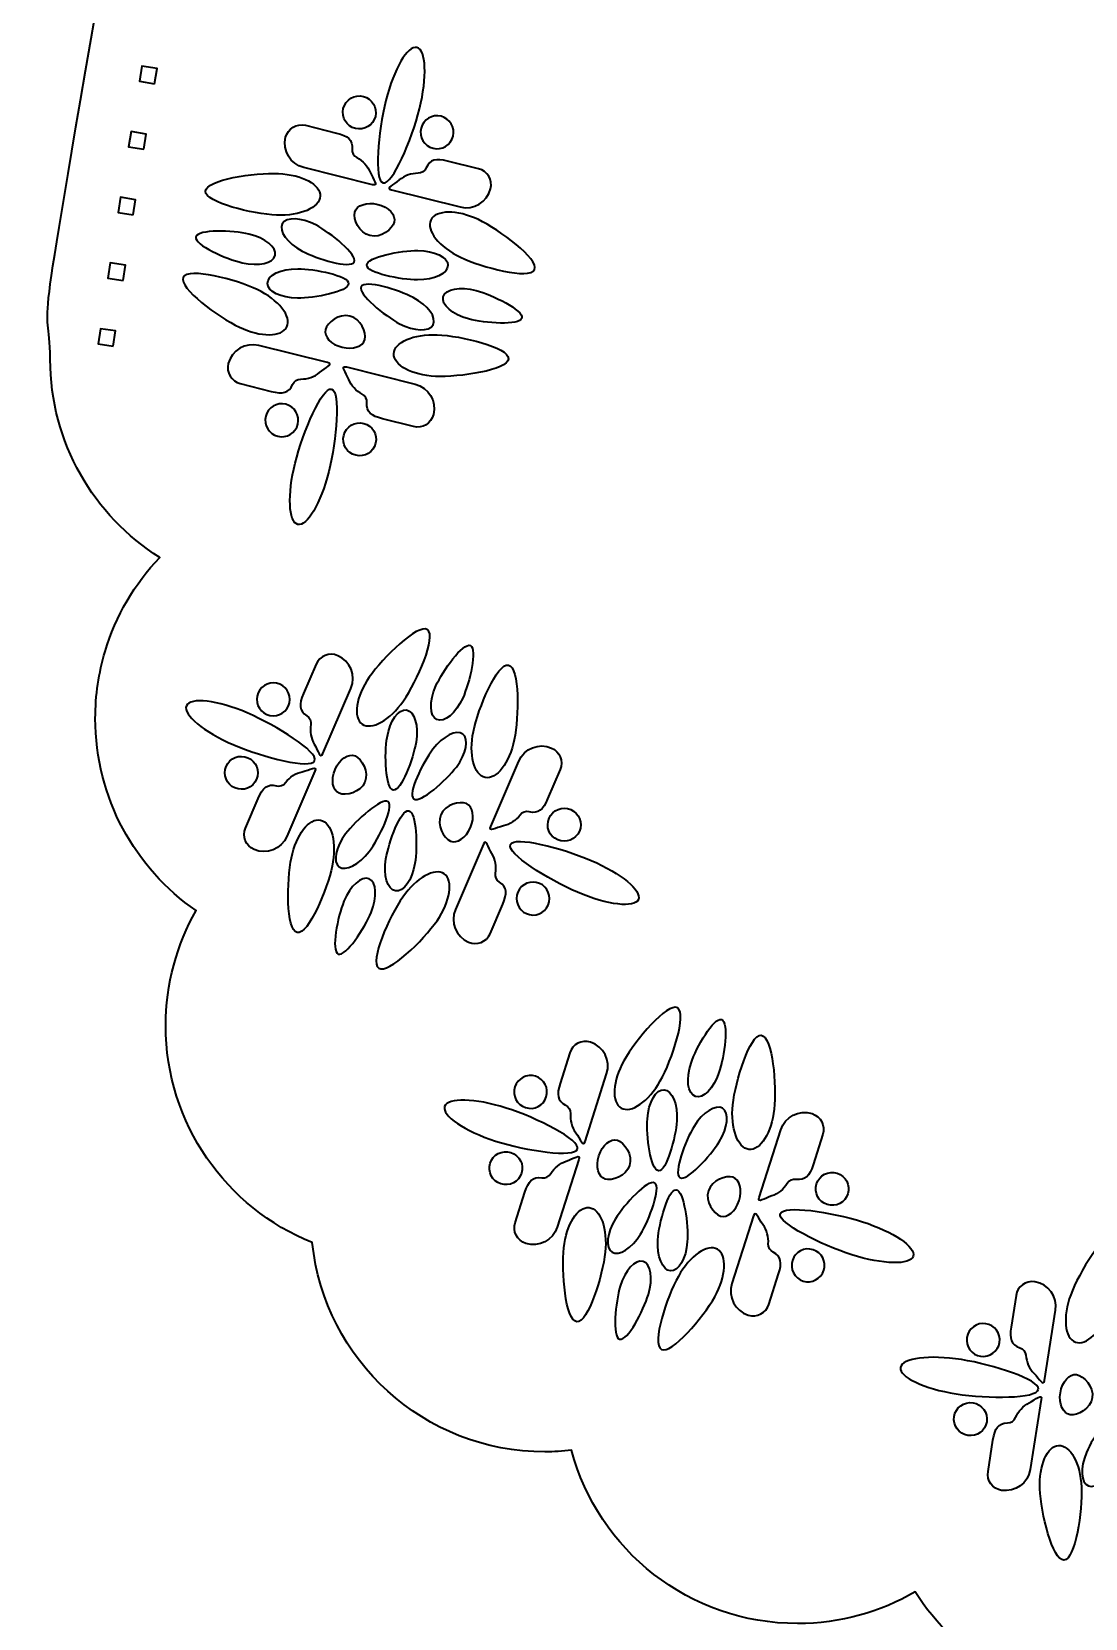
# Model space of a CAD drawing. Header units: millimetres. Extents: x 24 to 984, y -529 to -8.
# Drawn here: x 513.4 to 586.4, y -194.1 to -84.2 of the extents above; entities that cross this region are included whole.
import ezdxf

# ---------------------------------------------------------------- set-up
doc = ezdxf.new("R2010")
doc.units = ezdxf.units.MM
doc.header["$MEASUREMENT"] = 0
doc.layers.add('縫線連接點', color=7, linetype='Continuous', lineweight=0)

# ---------------------------------------------------------------- blocks, each defined once
blk = doc.blocks.new('Block_32')
at = {"layer": '縫線連接點', "color": 251, "lineweight": 35, "true_color": 0x606060}
for points in [[(521.91, -87.76), (521.91, -87.76), (520.87, -87.59), (520.87, -87.59), (520.87, -87.59), (521.04, -86.54), (521.04, -86.54), (521.04, -86.54), (522.09, -86.71), (522.09, -86.71), (522.09, -86.71), (521.91, -87.76), (521.91, -87.76)], [(521.16, -92.3), (521.16, -92.3), (520.12, -92.13), (520.12, -92.13), (520.12, -92.13), (520.29, -91.08), (520.29, -91.08), (520.29, -91.08), (521.34, -91.25), (521.34, -91.25), (521.34, -91.25), (521.16, -92.3), (521.16, -92.3)], [(520.44, -96.85), (520.44, -96.85), (519.39, -96.68), (519.39, -96.68), (519.39, -96.68), (519.56, -95.63), (519.56, -95.63), (519.56, -95.63), (520.6, -95.8), (520.6, -95.8), (520.6, -95.8), (520.44, -96.85), (520.44, -96.85)], [(519.73, -101.39), (519.73, -101.39), (518.68, -101.23), (518.68, -101.23), (518.68, -101.23), (518.84, -100.18), (518.84, -100.18), (518.84, -100.18), (519.89, -100.34), (519.89, -100.34), (519.89, -100.34), (519.73, -101.39), (519.73, -101.39)], [(519.05, -105.95), (519.05, -105.95), (518, -105.79), (518, -105.79), (518, -105.79), (518.16, -104.74), (518.16, -104.74), (518.16, -104.74), (519.2, -104.89), (519.2, -104.89), (519.2, -104.89), (519.05, -105.95), (519.05, -105.95)]]:
    blk.add_open_spline(points, degree=3, knots=[0, 0, 0, 0, 1, 1, 1, 2, 2, 2, 3, 3, 3, 4, 4, 4, 4], dxfattribs=at)
blk = doc.blocks.new('Block_38')
at = {"layer": '縫線連接點', "color": 251, "lineweight": 35, "true_color": 0x606060}
for points, knots in [([(539.16, -130.53), (538.23, -131.87), (536.94, -132.59), (536.29, -132.14), (535.64, -131.69), (535.86, -130.23), (536.79, -128.89), (537.72, -127.54), (540.17, -125.15), (540.82, -125.6), (541.48, -126.06), (540.09, -129.19), (539.16, -130.53)], [0, 0, 0, 0, 1, 1, 1, 2, 2, 2, 3, 3, 3, 4, 4, 4, 4]), ([(534.6, -127.4), (534.6, -127.4), (534.6, -127.4), (534.6, -127.4), (535.48, -127.77), (535.89, -128.79), (535.51, -129.67), (535.51, -129.67), (533.57, -134.19), (533.57, -134.19), (533.39, -134.61), (533.26, -134), (532.98, -133.54), (532.74, -133.13), (532.67, -132.65), (532.74, -132.18), (532.74, -132.18), (532.74, -132.18), (532.74, -132.18), (532.78, -131.94), (532.67, -131.7), (532.46, -131.56), (531.92, -131.22), (531.91, -130.78), (532.23, -130.03), (532.23, -130.03), (533.11, -127.99), (533.11, -127.99), (533.36, -127.41), (534.02, -127.15), (534.6, -127.4)], [0, 0, 0, 0, 1, 1, 1, 2, 2, 2, 3, 3, 3, 4, 4, 4, 5, 5, 5, 6, 6, 6, 7, 7, 7, 8, 8, 8, 9, 9, 9, 10, 10, 10, 10]), ([(541.4, -129.5), (540.93, -130.56), (540.96, -131.6), (541.47, -131.83), (541.99, -132.06), (542.79, -131.39), (543.26, -130.34), (543.74, -129.28), (544.3, -126.93), (543.79, -126.7), (543.27, -126.47), (541.88, -128.45), (541.4, -129.5)], [0, 0, 0, 0, 1, 1, 1, 2, 2, 2, 3, 3, 3, 4, 4, 4, 4]), ([(544, -132.65), (543.67, -134.25), (544.04, -135.68), (544.82, -135.84), (545.59, -136.01), (546.5, -134.84), (546.83, -133.24), (547.16, -131.64), (547.21, -128.21), (546.43, -128.05), (545.65, -127.89), (544.33, -131.05), (544, -132.65)], [0, 0, 0, 0, 1, 1, 1, 2, 2, 2, 3, 3, 3, 4, 4, 4, 4]), ([(531.19, -130.88), (530.94, -131.46), (530.27, -131.72), (529.69, -131.48), (529.11, -131.23), (528.84, -130.55), (529.09, -129.98), (529.34, -129.4), (530.01, -129.13), (530.59, -129.38), (531.17, -129.62), (531.44, -130.3), (531.19, -130.88)], [0, 0, 0, 0, 1, 1, 1, 2, 2, 2, 3, 3, 3, 4, 4, 4, 4]), ([(533, -134.68), (532.74, -135.28), (529.47, -134.47), (527.4, -133.58), (525.33, -132.69), (523.86, -131.48), (524.12, -130.87), (524.39, -130.26), (526.28, -130.48), (528.34, -131.37), (530.41, -132.26), (533.26, -134.07), (533, -134.68)], [0, 0, 0, 0, 1, 1, 1, 2, 2, 2, 3, 3, 3, 4, 4, 4, 4]), ([(540.03, -133.39), (540.22, -132.25), (539.92, -131.25), (539.36, -131.16), (538.81, -131.07), (538.21, -131.92), (538.02, -133.06), (537.83, -134.2), (537.89, -136.62), (538.45, -136.71), (539, -136.8), (539.84, -134.53), (540.03, -133.39)], [0, 0, 0, 0, 1, 1, 1, 2, 2, 2, 3, 3, 3, 4, 4, 4, 4]), ([(541.19, -133.89), (541.89, -132.97), (542.82, -132.49), (543.27, -132.83), (543.72, -133.17), (543.52, -134.2), (542.82, -135.12), (542.12, -136.04), (540.32, -137.66), (539.87, -137.32), (539.42, -136.98), (540.49, -134.81), (541.19, -133.89)], [0, 0, 0, 0, 1, 1, 1, 2, 2, 2, 3, 3, 3, 4, 4, 4, 4]), ([(534.42, -135.28), (534.12, -136), (534.24, -136.74), (534.7, -136.94), (535.16, -137.14), (536.17, -136.88), (536.48, -136.17), (536.78, -135.45), (536.27, -134.54), (535.81, -134.35), (535.35, -134.15), (534.73, -134.57), (534.42, -135.28)], [0, 0, 0, 0, 1, 1, 1, 2, 2, 2, 3, 3, 3, 4, 4, 4, 4]), ([(549.42, -133.8), (549.42, -133.8), (549.42, -133.8), (549.42, -133.8), (548.54, -133.42), (547.52, -133.83), (547.14, -134.71), (547.14, -134.71), (545.2, -139.23), (545.2, -139.23), (545.02, -139.65), (545.55, -139.32), (546.08, -139.2), (546.54, -139.1), (546.94, -138.82), (547.23, -138.45), (547.23, -138.45), (547.23, -138.45), (547.23, -138.45), (547.38, -138.25), (547.63, -138.16), (547.87, -138.22), (548.5, -138.38), (548.82, -138.08), (549.14, -137.33), (549.14, -137.33), (550.01, -135.29), (550.01, -135.29), (550.26, -134.71), (549.99, -134.05), (549.42, -133.8)], [0, 0, 0, 0, 1, 1, 1, 2, 2, 2, 3, 3, 3, 4, 4, 4, 5, 5, 5, 6, 6, 6, 7, 7, 7, 8, 8, 8, 9, 9, 9, 10, 10, 10, 10]), ([(528.98, -135.97), (529.23, -135.39), (528.96, -134.72), (528.38, -134.47), (527.8, -134.22), (527.13, -134.49), (526.88, -135.07), (526.63, -135.65), (526.9, -136.32), (527.48, -136.57), (528.06, -136.82), (528.73, -136.55), (528.98, -135.97)], [0, 0, 0, 0, 1, 1, 1, 2, 2, 2, 3, 3, 3, 4, 4, 4, 4]), ([(528.81, -140.84), (528.81, -140.84), (528.81, -140.84), (528.81, -140.84), (529.69, -141.22), (530.7, -140.81), (531.08, -139.93), (531.08, -139.93), (533.02, -135.41), (533.02, -135.41), (533.2, -134.99), (532.67, -135.32), (532.14, -135.44), (531.68, -135.54), (531.28, -135.82), (530.99, -136.19), (530.99, -136.19), (530.99, -136.19), (530.99, -136.19), (530.84, -136.39), (530.59, -136.48), (530.35, -136.42), (529.73, -136.26), (529.4, -136.56), (529.08, -137.31), (529.08, -137.31), (528.21, -139.35), (528.21, -139.35), (527.96, -139.92), (528.23, -140.59), (528.81, -140.84)], [0, 0, 0, 0, 1, 1, 1, 2, 2, 2, 3, 3, 3, 4, 4, 4, 5, 5, 5, 6, 6, 6, 7, 7, 7, 8, 8, 8, 9, 9, 9, 10, 10, 10, 10]), ([(536.78, -140.97), (536.08, -141.89), (535.15, -142.37), (534.7, -142.03), (534.25, -141.69), (534.45, -140.66), (535.15, -139.74), (535.85, -138.82), (537.65, -137.2), (538.09, -137.53), (538.54, -137.87), (537.47, -140.05), (536.78, -140.97)], [0, 0, 0, 0, 1, 1, 1, 2, 2, 2, 3, 3, 3, 4, 4, 4, 4]), ([(537.94, -141.47), (537.75, -142.61), (538.05, -143.61), (538.6, -143.7), (539.16, -143.79), (539.76, -142.94), (539.95, -141.8), (540.14, -140.66), (540.08, -138.24), (539.52, -138.15), (538.96, -138.05), (538.13, -140.33), (537.94, -141.47)], [0, 0, 0, 0, 1, 1, 1, 2, 2, 2, 3, 3, 3, 4, 4, 4, 4]), ([(543.8, -139.31), (543.49, -140.02), (542.87, -140.44), (542.41, -140.25), (541.95, -140.05), (541.44, -139.14), (541.75, -138.43), (542.05, -137.71), (543.06, -137.46), (543.52, -137.65), (543.98, -137.85), (544.11, -138.59), (543.8, -139.31)], [0, 0, 0, 0, 1, 1, 1, 2, 2, 2, 3, 3, 3, 4, 4, 4, 4]), ([(549.24, -138.67), (548.99, -139.25), (549.26, -139.92), (549.84, -140.17), (550.42, -140.42), (551.09, -140.15), (551.34, -139.57), (551.59, -138.99), (551.32, -138.32), (550.74, -138.07), (550.16, -137.82), (549.49, -138.09), (549.24, -138.67)], [0, 0, 0, 0, 1, 1, 1, 2, 2, 2, 3, 3, 3, 4, 4, 4, 4]), ([(534.22, -141.99), (534.55, -140.38), (534.19, -138.96), (533.41, -138.79), (532.63, -138.63), (531.73, -139.8), (531.4, -141.4), (531.06, -143), (531.02, -146.43), (531.79, -146.59), (532.57, -146.75), (533.89, -143.59), (534.22, -141.99)], [0, 0, 0, 0, 1, 1, 1, 2, 2, 2, 3, 3, 3, 4, 4, 4, 4]), ([(543.67, -147.26), (543.67, -147.26), (543.67, -147.26), (543.67, -147.26), (542.79, -146.89), (542.38, -145.87), (542.76, -144.99), (542.76, -144.99), (544.7, -140.47), (544.7, -140.47), (544.88, -140.05), (545.01, -140.66), (545.28, -141.12), (545.53, -141.53), (545.6, -142.01), (545.53, -142.48), (545.53, -142.48), (545.53, -142.48), (545.53, -142.48), (545.49, -142.72), (545.6, -142.96), (545.81, -143.1), (546.35, -143.44), (546.35, -143.88), (546.03, -144.63), (546.03, -144.63), (545.16, -146.67), (545.16, -146.67), (544.91, -147.24), (544.24, -147.51), (543.67, -147.26)], [0, 0, 0, 0, 1, 1, 1, 2, 2, 2, 3, 3, 3, 4, 4, 4, 5, 5, 5, 6, 6, 6, 7, 7, 7, 8, 8, 8, 9, 9, 9, 10, 10, 10, 10]), ([(546.56, -140.49), (546.29, -141.1), (549.14, -142.91), (551.21, -143.8), (553.28, -144.68), (555.17, -144.91), (555.43, -144.3), (555.69, -143.69), (554.23, -142.48), (552.16, -141.59), (550.09, -140.7), (546.82, -139.88), (546.56, -140.49)], [0, 0, 0, 0, 1, 1, 1, 2, 2, 2, 3, 3, 3, 4, 4, 4, 4]), ([(535.03, -144.42), (535.47, -143.35), (536.25, -142.65), (536.77, -142.86), (537.29, -143.08), (537.36, -144.12), (536.92, -145.19), (536.48, -146.26), (535.16, -148.29), (534.64, -148.08), (534.12, -147.86), (534.59, -145.49), (535.03, -144.42)], [0, 0, 0, 0, 1, 1, 1, 2, 2, 2, 3, 3, 3, 4, 4, 4, 4]), ([(539.11, -144.13), (540.04, -142.79), (541.32, -142.07), (541.98, -142.52), (542.63, -142.97), (542.41, -144.43), (541.48, -145.77), (540.54, -147.12), (538.1, -149.51), (537.44, -149.06), (536.79, -148.6), (538.17, -145.47), (539.11, -144.13)], [0, 0, 0, 0, 1, 1, 1, 2, 2, 2, 3, 3, 3, 4, 4, 4, 4]), ([(547.08, -143.78), (547.32, -143.2), (548, -142.94), (548.58, -143.18), (549.16, -143.43), (549.42, -144.1), (549.17, -144.68), (548.93, -145.26), (548.25, -145.53), (547.68, -145.28), (547.1, -145.03), (546.83, -144.36), (547.08, -143.78)], [0, 0, 0, 0, 1, 1, 1, 2, 2, 2, 3, 3, 3, 4, 4, 4, 4])]:
    blk.add_open_spline(points, degree=3, knots=knots, dxfattribs=at)
blk = doc.blocks.new('Block_39')
at = {"layer": '縫線連接點', "color": 251, "lineweight": 35, "true_color": 0x606060}
for points, knots in [([(556.95, -156.87), (556.15, -158.3), (554.94, -159.14), (554.24, -158.75), (553.55, -158.36), (553.63, -156.89), (554.43, -155.47), (555.23, -154.04), (557.44, -151.42), (558.13, -151.81), (558.83, -152.2), (557.75, -155.45), (556.95, -156.87)], [0, 0, 0, 0, 1, 1, 1, 2, 2, 2, 3, 3, 3, 4, 4, 4, 4]), ([(559.08, -155.64), (558.71, -156.73), (558.84, -157.77), (559.38, -157.95), (559.91, -158.13), (560.64, -157.39), (561.01, -156.29), (561.39, -155.2), (561.72, -152.8), (561.18, -152.62), (560.65, -152.44), (559.45, -154.54), (559.08, -155.64)], [0, 0, 0, 0, 1, 1, 1, 2, 2, 2, 3, 3, 3, 4, 4, 4, 4]), ([(561.97, -158.52), (561.8, -160.15), (562.3, -161.54), (563.09, -161.62), (563.88, -161.71), (564.66, -160.46), (564.84, -158.84), (565.01, -157.21), (564.74, -153.8), (563.94, -153.71), (563.15, -153.63), (562.15, -156.9), (561.97, -158.52)], [0, 0, 0, 0, 1, 1, 1, 2, 2, 2, 3, 3, 3, 4, 4, 4, 4]), ([(552.11, -154.19), (552.11, -154.19), (552.11, -154.19), (552.11, -154.19), (553.02, -154.48), (553.52, -155.46), (553.23, -156.37), (553.23, -156.37), (551.74, -161.06), (551.74, -161.06), (551.6, -161.49), (551.41, -160.9), (551.09, -160.46), (550.81, -160.08), (550.69, -159.61), (550.72, -159.13), (550.72, -159.13), (550.72, -159.13), (550.72, -159.13), (550.73, -158.89), (550.6, -158.66), (550.38, -158.55), (549.81, -158.25), (549.76, -157.82), (550.01, -157.04), (550.01, -157.04), (550.68, -154.93), (550.68, -154.93), (550.87, -154.33), (551.51, -154), (552.11, -154.19)], [0, 0, 0, 0, 1, 1, 1, 2, 2, 2, 3, 3, 3, 4, 4, 4, 5, 5, 5, 6, 6, 6, 7, 7, 7, 8, 8, 8, 9, 9, 9, 10, 10, 10, 10]), ([(549.05, -157.98), (548.86, -158.59), (548.21, -158.92), (547.61, -158.72), (547.01, -158.53), (546.68, -157.89), (546.87, -157.29), (547.07, -156.69), (547.71, -156.36), (548.31, -156.55), (548.91, -156.74), (549.24, -157.38), (549.05, -157.98)], [0, 0, 0, 0, 1, 1, 1, 2, 2, 2, 3, 3, 3, 4, 4, 4, 4]), ([(551.22, -161.59), (551.01, -162.22), (547.68, -161.72), (545.53, -161.04), (543.39, -160.35), (541.81, -159.28), (542.01, -158.65), (542.22, -158.02), (544.12, -158.06), (546.26, -158.75), (548.41, -159.43), (551.42, -160.96), (551.22, -161.59)], [0, 0, 0, 0, 1, 1, 1, 2, 2, 2, 3, 3, 3, 4, 4, 4, 4]), ([(558.09, -159.64), (558.17, -158.49), (557.77, -157.52), (557.21, -157.48), (556.65, -157.44), (556.13, -158.35), (556.05, -159.5), (555.97, -160.66), (556.27, -163.06), (556.83, -163.1), (557.39, -163.14), (558.01, -160.79), (558.09, -159.64)], [0, 0, 0, 0, 1, 1, 1, 2, 2, 2, 3, 3, 3, 4, 4, 4, 4]), ([(559.29, -160.02), (559.9, -159.04), (560.78, -158.48), (561.26, -158.77), (561.74, -159.07), (561.63, -160.11), (561.03, -161.09), (560.42, -162.08), (558.79, -163.86), (558.31, -163.57), (557.83, -163.27), (558.69, -161.01), (559.29, -160.02)], [0, 0, 0, 0, 1, 1, 1, 2, 2, 2, 3, 3, 3, 4, 4, 4, 4]), ([(567.47, -159.14), (567.47, -159.14), (567.47, -159.14), (567.47, -159.14), (566.56, -158.85), (565.58, -159.36), (565.29, -160.27), (565.29, -160.27), (563.8, -164.95), (563.8, -164.95), (563.66, -165.39), (564.16, -165.01), (564.67, -164.84), (565.12, -164.7), (565.49, -164.38), (565.74, -163.98), (565.74, -163.98), (565.74, -163.98), (565.74, -163.98), (565.87, -163.77), (566.11, -163.66), (566.36, -163.7), (566.99, -163.79), (567.29, -163.46), (567.53, -162.69), (567.53, -162.69), (568.21, -160.57), (568.21, -160.57), (568.4, -159.98), (568.07, -159.34), (567.47, -159.14)], [0, 0, 0, 0, 1, 1, 1, 2, 2, 2, 3, 3, 3, 4, 4, 4, 5, 5, 5, 6, 6, 6, 7, 7, 7, 8, 8, 8, 9, 9, 9, 10, 10, 10, 10]), ([(552.69, -162.06), (552.45, -162.81), (552.65, -163.53), (553.12, -163.68), (553.6, -163.83), (554.58, -163.48), (554.82, -162.74), (555.05, -162), (554.46, -161.15), (553.98, -160.99), (553.5, -160.84), (552.93, -161.32), (552.69, -162.06)], [0, 0, 0, 0, 1, 1, 1, 2, 2, 2, 3, 3, 3, 4, 4, 4, 4]), ([(547.34, -163.27), (547.53, -162.67), (547.2, -162.03), (546.6, -161.83), (545.99, -161.64), (545.35, -161.97), (545.16, -162.57), (544.97, -163.17), (545.3, -163.82), (545.9, -164.01), (546.5, -164.2), (547.14, -163.87), (547.34, -163.27)], [0, 0, 0, 0, 1, 1, 1, 2, 2, 2, 3, 3, 3, 4, 4, 4, 4]), ([(547.63, -168.13), (547.63, -168.13), (547.63, -168.13), (547.63, -168.13), (548.54, -168.42), (549.52, -167.92), (549.81, -167.01), (549.81, -167.01), (551.31, -162.32), (551.31, -162.32), (551.44, -161.89), (550.95, -162.26), (550.43, -162.43), (549.98, -162.58), (549.61, -162.9), (549.36, -163.3), (549.36, -163.3), (549.36, -163.3), (549.36, -163.3), (549.23, -163.51), (548.99, -163.62), (548.75, -163.58), (548.11, -163.49), (547.82, -163.82), (547.57, -164.59), (547.57, -164.59), (546.89, -166.7), (546.89, -166.7), (546.7, -167.3), (547.03, -167.94), (547.63, -168.13)], [0, 0, 0, 0, 1, 1, 1, 2, 2, 2, 3, 3, 3, 4, 4, 4, 5, 5, 5, 6, 6, 6, 7, 7, 7, 8, 8, 8, 9, 9, 9, 10, 10, 10, 10]), ([(555.58, -167.5), (554.97, -168.48), (554.09, -169.04), (553.61, -168.75), (553.13, -168.45), (553.23, -167.41), (553.84, -166.43), (554.45, -165.44), (556.08, -163.66), (556.56, -163.95), (557.04, -164.24), (556.18, -166.51), (555.58, -167.5)], [0, 0, 0, 0, 1, 1, 1, 2, 2, 2, 3, 3, 3, 4, 4, 4, 4]), ([(562.41, -165.17), (562.17, -165.91), (561.59, -166.39), (561.12, -166.24), (560.64, -166.08), (560.04, -165.23), (560.28, -164.49), (560.52, -163.75), (561.5, -163.4), (561.98, -163.55), (562.45, -163.7), (562.65, -164.43), (562.41, -165.17)], [0, 0, 0, 0, 1, 1, 1, 2, 2, 2, 3, 3, 3, 4, 4, 4, 4]), ([(567.77, -164.01), (567.57, -164.61), (567.91, -165.25), (568.51, -165.44), (569.11, -165.64), (569.75, -165.3), (569.94, -164.7), (570.13, -164.1), (569.8, -163.46), (569.2, -163.27), (568.6, -163.08), (567.96, -163.41), (567.77, -164.01)], [0, 0, 0, 0, 1, 1, 1, 2, 2, 2, 3, 3, 3, 4, 4, 4, 4]), ([(556.78, -167.88), (556.7, -169.03), (557.1, -170), (557.66, -170.04), (558.22, -170.08), (558.74, -169.17), (558.82, -168.02), (558.89, -166.86), (558.6, -164.46), (558.04, -164.42), (557.48, -164.38), (556.86, -166.73), (556.78, -167.88)], [0, 0, 0, 0, 1, 1, 1, 2, 2, 2, 3, 3, 3, 4, 4, 4, 4]), ([(553.13, -168.75), (553.3, -167.13), (552.81, -165.74), (552.01, -165.65), (551.22, -165.57), (550.44, -166.82), (550.26, -168.44), (550.09, -170.07), (550.37, -173.48), (551.16, -173.56), (551.95, -173.65), (552.95, -170.38), (553.13, -168.75)], [0, 0, 0, 0, 1, 1, 1, 2, 2, 2, 3, 3, 3, 4, 4, 4, 4]), ([(563.04, -173.1), (563.04, -173.1), (563.04, -173.1), (563.04, -173.1), (562.13, -172.81), (561.62, -171.83), (561.91, -170.92), (561.91, -170.92), (563.41, -166.23), (563.41, -166.23), (563.55, -165.8), (563.74, -166.4), (564.06, -166.83), (564.34, -167.21), (564.46, -167.69), (564.43, -168.16), (564.43, -168.16), (564.43, -168.16), (564.43, -168.16), (564.42, -168.4), (564.55, -168.63), (564.77, -168.74), (565.34, -169.04), (565.39, -169.48), (565.14, -170.25), (565.14, -170.25), (564.47, -172.36), (564.47, -172.36), (564.28, -172.96), (563.64, -173.29), (563.04, -173.1)], [0, 0, 0, 0, 1, 1, 1, 2, 2, 2, 3, 3, 3, 4, 4, 4, 5, 5, 5, 6, 6, 6, 7, 7, 7, 8, 8, 8, 9, 9, 9, 10, 10, 10, 10]), ([(565.26, -166.08), (565.06, -166.71), (568.07, -168.24), (570.22, -168.92), (572.36, -169.61), (574.27, -169.65), (574.47, -169.02), (574.67, -168.39), (573.09, -167.32), (570.95, -166.63), (568.8, -165.95), (565.47, -165.45), (565.26, -166.08)], [0, 0, 0, 0, 1, 1, 1, 2, 2, 2, 3, 3, 3, 4, 4, 4, 4]), ([(558.2, -170.42), (559, -168.99), (560.21, -168.15), (560.9, -168.54), (561.6, -168.93), (561.51, -170.4), (560.72, -171.83), (559.92, -173.25), (557.71, -175.87), (557.02, -175.48), (556.32, -175.09), (557.4, -171.84), (558.2, -170.42)], [0, 0, 0, 0, 1, 1, 1, 2, 2, 2, 3, 3, 3, 4, 4, 4, 4]), ([(554.17, -171.1), (554.5, -169.99), (555.21, -169.22), (555.75, -169.38), (556.29, -169.54), (556.46, -170.57), (556.12, -171.68), (555.79, -172.79), (554.67, -174.94), (554.13, -174.77), (553.59, -174.61), (553.84, -172.2), (554.17, -171.1)], [0, 0, 0, 0, 1, 1, 1, 2, 2, 2, 3, 3, 3, 4, 4, 4, 4]), ([(566.1, -169.31), (566.29, -168.71), (566.93, -168.38), (567.53, -168.57), (568.14, -168.76), (568.47, -169.4), (568.27, -170), (568.08, -170.6), (567.44, -170.93), (566.84, -170.74), (566.24, -170.55), (565.91, -169.91), (566.1, -169.31)], [0, 0, 0, 0, 1, 1, 1, 2, 2, 2, 3, 3, 3, 4, 4, 4, 4])]:
    blk.add_open_spline(points, degree=3, knots=knots, dxfattribs=at)
blk = doc.blocks.new('Block_40')
at = {"layer": '縫線連接點', "color": 251, "lineweight": 35, "true_color": 0x606060}
for points, knots in [([(537.75, -94.63), (537.1, -94.46), (537.39, -91.1), (537.94, -88.92), (538.48, -86.73), (539.45, -85.09), (540.09, -85.25), (540.73, -85.41), (540.81, -87.31), (540.27, -89.5), (539.72, -91.68), (538.39, -94.79), (537.75, -94.63)], [0, 0, 0, 0, 1, 1, 1, 2, 2, 2, 3, 3, 3, 4, 4, 4, 4]), ([(535.83, -90.86), (536.44, -91.01), (537.06, -90.64), (537.21, -90.03), (537.36, -89.42), (536.99, -88.8), (536.38, -88.64), (535.77, -88.49), (535.15, -88.86), (534.99, -89.48), (534.84, -90.09), (535.21, -90.71), (535.83, -90.86)], [0, 0, 0, 0, 1, 1, 1, 2, 2, 2, 3, 3, 3, 4, 4, 4, 4]), ([(541.21, -92.23), (540.6, -92.08), (540.22, -91.46), (540.38, -90.85), (540.53, -90.23), (541.15, -89.86), (541.76, -90.01), (542.37, -90.17), (542.75, -90.79), (542.59, -91.4), (542.44, -92.01), (541.82, -92.38), (541.21, -92.23)], [0, 0, 0, 0, 1, 1, 1, 2, 2, 2, 3, 3, 3, 4, 4, 4, 4]), ([(530.99, -91.47), (530.99, -91.47), (530.99, -91.47), (530.99, -91.47), (530.76, -92.4), (531.32, -93.34), (532.25, -93.57), (532.25, -93.57), (537.02, -94.76), (537.02, -94.76), (537.46, -94.87), (537.06, -94.4), (536.86, -93.9), (536.68, -93.46), (536.34, -93.11), (535.93, -92.88), (535.93, -92.88), (535.93, -92.88), (535.93, -92.88), (535.71, -92.77), (535.58, -92.53), (535.6, -92.29), (535.66, -91.64), (535.31, -91.37), (534.52, -91.18), (534.52, -91.18), (532.37, -90.64), (532.37, -90.64), (531.76, -90.49), (531.14, -90.86), (530.99, -91.47)], [0, 0, 0, 0, 1, 1, 1, 2, 2, 2, 3, 3, 3, 4, 4, 4, 5, 5, 5, 6, 6, 6, 7, 7, 7, 8, 8, 8, 9, 9, 9, 10, 10, 10, 10]), ([(545.19, -95.04), (545.19, -95.04), (545.19, -95.04), (545.19, -95.04), (544.96, -95.97), (544.02, -96.53), (543.09, -96.3), (543.09, -96.3), (538.32, -95.11), (538.32, -95.11), (537.88, -95), (538.45, -94.77), (538.87, -94.43), (539.23, -94.12), (539.7, -93.97), (540.17, -93.97), (540.17, -93.97), (540.17, -93.97), (540.17, -93.97), (540.41, -93.97), (540.64, -93.82), (540.73, -93.59), (540.99, -93), (541.42, -92.93), (542.21, -93.12), (542.21, -93.12), (544.36, -93.66), (544.36, -93.66), (544.97, -93.81), (545.34, -94.43), (545.19, -95.04)], [0, 0, 0, 0, 1, 1, 1, 2, 2, 2, 3, 3, 3, 4, 4, 4, 5, 5, 5, 6, 6, 6, 7, 7, 7, 8, 8, 8, 9, 9, 9, 10, 10, 10, 10]), ([(530.37, -96.87), (532, -96.94), (533.36, -96.35), (533.39, -95.55), (533.43, -94.76), (532.13, -94.06), (530.5, -93.99), (528.86, -93.91), (525.48, -94.41), (525.44, -95.21), (525.41, -96), (528.74, -96.79), (530.37, -96.87)], [0, 0, 0, 0, 1, 1, 1, 2, 2, 2, 3, 3, 3, 4, 4, 4, 4]), ([(537.37, -96.12), (536.62, -95.94), (535.91, -96.18), (535.78, -96.66), (535.66, -97.15), (536.08, -98.1), (536.83, -98.29), (537.59, -98.48), (538.4, -97.83), (538.52, -97.35), (538.64, -96.86), (538.13, -96.31), (537.37, -96.12)], [0, 0, 0, 0, 1, 1, 1, 2, 2, 2, 3, 3, 3, 4, 4, 4, 4]), ([(543.1, -99.78), (541.63, -99.08), (540.71, -97.92), (541.05, -97.21), (541.4, -96.49), (542.87, -96.48), (544.35, -97.18), (545.82, -97.89), (548.58, -99.92), (548.23, -100.64), (547.89, -101.36), (544.58, -100.49), (543.1, -99.78)], [0, 0, 0, 0, 1, 1, 1, 2, 2, 2, 3, 3, 3, 4, 4, 4, 4]), ([(528.45, -98.18), (529.58, -98.44), (530.39, -99.1), (530.26, -99.65), (530.14, -100.2), (529.12, -100.43), (527.99, -100.17), (526.87, -99.91), (524.65, -98.93), (524.78, -98.38), (524.91, -97.83), (527.33, -97.92), (528.45, -98.18)], [0, 0, 0, 0, 1, 1, 1, 2, 2, 2, 3, 3, 3, 4, 4, 4, 4]), ([(532.14, -99.36), (531.11, -98.82), (530.5, -97.97), (530.76, -97.48), (531.03, -96.98), (532.07, -97.01), (533.09, -97.55), (534.11, -98.09), (536, -99.61), (535.74, -100.11), (535.47, -100.61), (533.16, -99.9), (532.14, -99.36)], [0, 0, 0, 0, 1, 1, 1, 2, 2, 2, 3, 3, 3, 4, 4, 4, 4]), ([(540.14, -101.36), (541.29, -101.36), (542.23, -100.91), (542.24, -100.34), (542.24, -99.78), (541.3, -99.32), (540.15, -99.32), (538.99, -99.31), (536.61, -99.76), (536.61, -100.33), (536.6, -100.89), (538.98, -101.35), (540.14, -101.36)], [0, 0, 0, 0, 1, 1, 1, 2, 2, 2, 3, 3, 3, 4, 4, 4, 4]), ([(529.03, -102.03), (530.51, -102.74), (531.43, -103.89), (531.08, -104.61), (530.74, -105.33), (529.27, -105.34), (527.79, -104.63), (526.32, -103.93), (523.56, -101.9), (523.9, -101.18), (524.25, -100.46), (527.56, -101.33), (529.03, -102.03)], [0, 0, 0, 0, 1, 1, 1, 2, 2, 2, 3, 3, 3, 4, 4, 4, 4]), ([(531.83, -100.58), (530.67, -100.58), (529.73, -101.03), (529.73, -101.6), (529.73, -102.16), (530.67, -102.62), (531.82, -102.62), (532.98, -102.63), (535.36, -102.18), (535.36, -101.61), (535.36, -101.05), (532.99, -100.59), (531.83, -100.58)], [0, 0, 0, 0, 1, 1, 1, 2, 2, 2, 3, 3, 3, 4, 4, 4, 4]), ([(539.83, -102.58), (540.85, -103.12), (541.47, -103.96), (541.21, -104.46), (540.94, -104.96), (539.9, -104.93), (538.88, -104.39), (537.86, -103.84), (535.97, -102.33), (536.23, -101.83), (536.49, -101.33), (538.81, -102.04), (539.83, -102.58)], [0, 0, 0, 0, 1, 1, 1, 2, 2, 2, 3, 3, 3, 4, 4, 4, 4]), ([(544.2, -102.09), (543.08, -101.79), (542.06, -101.99), (541.91, -102.53), (541.76, -103.08), (542.55, -103.76), (543.67, -104.06), (544.78, -104.36), (547.2, -104.54), (547.35, -104), (547.49, -103.45), (545.31, -102.39), (544.2, -102.09)], [0, 0, 0, 0, 1, 1, 1, 2, 2, 2, 3, 3, 3, 4, 4, 4, 4]), ([(534.9, -106.02), (534.14, -105.84), (533.63, -105.29), (533.75, -104.8), (533.87, -104.32), (534.68, -103.67), (535.44, -103.86), (536.2, -104.05), (536.61, -105), (536.49, -105.49), (536.37, -105.97), (535.66, -106.21), (534.9, -106.02)], [0, 0, 0, 0, 1, 1, 1, 2, 2, 2, 3, 3, 3, 4, 4, 4, 4]), ([(541.5, -105.16), (539.87, -105.09), (538.51, -105.68), (538.48, -106.47), (538.45, -107.27), (539.74, -107.97), (541.37, -108.04), (543.01, -108.11), (546.39, -107.62), (546.43, -106.82), (546.46, -106.02), (543.13, -105.23), (541.5, -105.16)], [0, 0, 0, 0, 1, 1, 1, 2, 2, 2, 3, 3, 3, 4, 4, 4, 4]), ([(527.02, -107.16), (527.02, -107.16), (527.02, -107.16), (527.02, -107.16), (527.26, -106.23), (528.2, -105.67), (529.13, -105.9), (529.13, -105.9), (533.9, -107.09), (533.9, -107.09), (534.34, -107.2), (533.76, -107.43), (533.35, -107.78), (532.98, -108.08), (532.52, -108.23), (532.05, -108.23), (532.05, -108.23), (532.05, -108.23), (532.05, -108.23), (531.8, -108.24), (531.58, -108.38), (531.48, -108.61), (531.23, -109.2), (530.79, -109.28), (530, -109.08), (530, -109.08), (527.85, -108.54), (527.85, -108.54), (527.24, -108.39), (526.87, -107.77), (527.02, -107.16)], [0, 0, 0, 0, 1, 1, 1, 2, 2, 2, 3, 3, 3, 4, 4, 4, 5, 5, 5, 6, 6, 6, 7, 7, 7, 8, 8, 8, 9, 9, 9, 10, 10, 10, 10]), ([(541.23, -110.69), (541.23, -110.69), (541.23, -110.69), (541.23, -110.69), (541.47, -109.76), (540.9, -108.82), (539.97, -108.59), (539.97, -108.59), (535.2, -107.39), (535.2, -107.39), (534.76, -107.28), (535.17, -107.76), (535.37, -108.26), (535.54, -108.7), (535.88, -109.05), (536.3, -109.27), (536.3, -109.27), (536.3, -109.27), (536.3, -109.27), (536.52, -109.39), (536.64, -109.62), (536.62, -109.87), (536.57, -110.51), (536.92, -110.78), (537.7, -110.98), (537.7, -110.98), (539.86, -111.52), (539.86, -111.52), (540.47, -111.67), (541.08, -111.3), (541.23, -110.69)], [0, 0, 0, 0, 1, 1, 1, 2, 2, 2, 3, 3, 3, 4, 4, 4, 5, 5, 5, 6, 6, 6, 7, 7, 7, 8, 8, 8, 9, 9, 9, 10, 10, 10, 10]), ([(534.17, -108.93), (533.53, -108.77), (532.2, -111.87), (531.65, -114.06), (531.11, -116.24), (531.19, -118.14), (531.83, -118.3), (532.47, -118.47), (533.44, -116.83), (533.98, -114.64), (534.53, -112.46), (534.82, -109.09), (534.17, -108.93)], [0, 0, 0, 0, 1, 1, 1, 2, 2, 2, 3, 3, 3, 4, 4, 4, 4]), ([(531, -109.97), (531.62, -110.13), (531.99, -110.75), (531.84, -111.36), (531.68, -111.97), (531.06, -112.34), (530.45, -112.19), (529.84, -112.04), (529.47, -111.42), (529.62, -110.8), (529.77, -110.19), (530.39, -109.82), (531, -109.97)], [0, 0, 0, 0, 1, 1, 1, 2, 2, 2, 3, 3, 3, 4, 4, 4, 4]), ([(536.4, -111.3), (535.79, -111.14), (535.17, -111.51), (535.02, -112.13), (534.86, -112.74), (535.23, -113.36), (535.85, -113.51), (536.46, -113.66), (537.08, -113.29), (537.23, -112.68), (537.38, -112.07), (537.01, -111.45), (536.4, -111.3)], [0, 0, 0, 0, 1, 1, 1, 2, 2, 2, 3, 3, 3, 4, 4, 4, 4])]:
    blk.add_open_spline(points, degree=3, knots=knots, dxfattribs=at)
blk = doc.blocks.new('Block_41')
at = {"layer": '縫線連接點', "color": 251, "lineweight": 35, "true_color": 0x606060}
for points, knots in [([(588.08, -172.7), (587.51, -174.23), (586.44, -175.25), (585.7, -174.97), (584.95, -174.69), (584.81, -173.23), (585.38, -171.69), (585.95, -170.16), (587.73, -167.24), (588.48, -167.52), (589.23, -167.8), (588.65, -171.17), (588.08, -172.7)], [0, 0, 0, 0, 1, 1, 1, 2, 2, 2, 3, 3, 3, 4, 4, 4, 4]), ([(590, -171.15), (589.8, -172.29), (590.09, -173.3), (590.65, -173.39), (591.2, -173.49), (591.81, -172.65), (592.01, -171.51), (592.21, -170.37), (592.17, -167.95), (591.62, -167.85), (591.06, -167.75), (590.2, -170.01), (590, -171.15)], [0, 0, 0, 0, 1, 1, 1, 2, 2, 2, 3, 3, 3, 4, 4, 4, 4]), ([(593.3, -173.57), (593.37, -175.2), (594.08, -176.49), (594.87, -176.46), (595.67, -176.42), (596.25, -175.07), (596.18, -173.44), (596.11, -171.8), (595.31, -168.47), (594.51, -168.51), (593.72, -168.55), (593.23, -171.93), (593.3, -173.57)], [0, 0, 0, 0, 1, 1, 1, 2, 2, 2, 3, 3, 3, 4, 4, 4, 4]), ([(582.89, -170.79), (582.89, -170.79), (582.89, -170.79), (582.89, -170.79), (583.84, -170.94), (584.48, -171.83), (584.33, -172.77), (584.33, -172.77), (583.57, -177.63), (583.57, -177.63), (583.5, -178.08), (583.22, -177.52), (582.84, -177.14), (582.5, -176.81), (582.31, -176.36), (582.27, -175.89), (582.27, -175.89), (582.27, -175.89), (582.27, -175.89), (582.25, -175.64), (582.08, -175.43), (581.85, -175.36), (581.23, -175.16), (581.12, -174.73), (581.25, -173.93), (581.25, -173.93), (581.59, -171.74), (581.59, -171.74), (581.69, -171.12), (582.27, -170.69), (582.89, -170.79)], [0, 0, 0, 0, 1, 1, 1, 2, 2, 2, 3, 3, 3, 4, 4, 4, 5, 5, 5, 6, 6, 6, 7, 7, 7, 8, 8, 8, 9, 9, 9, 10, 10, 10, 10]), ([(580.45, -175), (580.35, -175.63), (579.76, -176.05), (579.14, -175.96), (578.52, -175.86), (578.09, -175.27), (578.19, -174.65), (578.29, -174.03), (578.87, -173.6), (579.49, -173.7), (580.12, -173.8), (580.54, -174.38), (580.45, -175)], [0, 0, 0, 0, 1, 1, 1, 2, 2, 2, 3, 3, 3, 4, 4, 4, 4]), ([(589.63, -175.26), (589.53, -174.11), (589, -173.21), (588.44, -173.26), (587.87, -173.31), (587.5, -174.28), (587.6, -175.44), (587.7, -176.59), (588.36, -178.92), (588.92, -178.87), (589.48, -178.82), (589.73, -176.41), (589.63, -175.26)], [0, 0, 0, 0, 1, 1, 1, 2, 2, 2, 3, 3, 3, 4, 4, 4, 4]), ([(590.88, -175.46), (591.33, -174.39), (592.11, -173.7), (592.63, -173.92), (593.15, -174.14), (593.21, -175.18), (592.76, -176.25), (592.31, -177.31), (590.97, -179.33), (590.45, -179.11), (589.93, -178.89), (590.43, -176.52), (590.88, -175.46)], [0, 0, 0, 0, 1, 1, 1, 2, 2, 2, 3, 3, 3, 4, 4, 4, 4]), ([(598.83, -173.34), (598.83, -173.34), (598.83, -173.34), (598.83, -173.34), (597.88, -173.19), (597, -173.84), (596.85, -174.78), (596.85, -174.78), (596.08, -179.64), (596.08, -179.64), (596.01, -180.09), (596.45, -179.65), (596.93, -179.4), (597.35, -179.19), (597.67, -178.82), (597.86, -178.38), (597.86, -178.38), (597.86, -178.38), (597.86, -178.38), (597.95, -178.16), (598.18, -178.01), (598.42, -178.01), (599.07, -178), (599.3, -177.63), (599.43, -176.83), (599.43, -176.83), (599.77, -174.64), (599.77, -174.64), (599.87, -174.02), (599.45, -173.44), (598.83, -173.34)], [0, 0, 0, 0, 1, 1, 1, 2, 2, 2, 3, 3, 3, 4, 4, 4, 5, 5, 5, 6, 6, 6, 7, 7, 7, 8, 8, 8, 9, 9, 9, 10, 10, 10, 10]), ([(583.14, -178.24), (583.03, -178.9), (579.66, -178.91), (577.44, -178.56), (575.21, -178.21), (573.49, -177.39), (573.59, -176.74), (573.7, -176.08), (575.58, -175.84), (577.81, -176.19), (580.03, -176.54), (583.24, -177.58), (583.14, -178.24)], [0, 0, 0, 0, 1, 1, 1, 2, 2, 2, 3, 3, 3, 4, 4, 4, 4]), ([(584.66, -178.48), (584.54, -179.25), (584.85, -179.94), (585.34, -180.01), (585.83, -180.09), (586.75, -179.6), (586.87, -178.83), (586.99, -178.06), (586.27, -177.3), (585.78, -177.23), (585.28, -177.15), (584.79, -177.71), (584.66, -178.48)], [0, 0, 0, 0, 1, 1, 1, 2, 2, 2, 3, 3, 3, 4, 4, 4, 4]), ([(599.86, -178.1), (599.76, -178.73), (600.19, -179.31), (600.81, -179.41), (601.44, -179.51), (602.02, -179.08), (602.12, -178.46), (602.22, -177.83), (601.79, -177.25), (601.17, -177.15), (600.54, -177.05), (599.96, -177.48), (599.86, -178.1)], [0, 0, 0, 0, 1, 1, 1, 2, 2, 2, 3, 3, 3, 4, 4, 4, 4]), ([(579.56, -180.49), (579.66, -179.87), (579.23, -179.28), (578.61, -179.18), (577.98, -179.09), (577.4, -179.51), (577.3, -180.13), (577.2, -180.76), (577.63, -181.34), (578.25, -181.44), (578.88, -181.54), (579.46, -181.11), (579.56, -180.49)], [0, 0, 0, 0, 1, 1, 1, 2, 2, 2, 3, 3, 3, 4, 4, 4, 4]), ([(580.59, -185.25), (580.59, -185.25), (580.59, -185.25), (580.59, -185.25), (581.54, -185.4), (582.42, -184.75), (582.57, -183.81), (582.57, -183.81), (583.34, -178.95), (583.34, -178.95), (583.41, -178.5), (582.97, -178.94), (582.49, -179.19), (582.07, -179.4), (581.75, -179.77), (581.56, -180.21), (581.56, -180.21), (581.56, -180.21), (581.56, -180.21), (581.47, -180.43), (581.24, -180.58), (581, -180.58), (580.35, -180.59), (580.12, -180.96), (579.99, -181.76), (579.99, -181.76), (579.65, -183.95), (579.65, -183.95), (579.55, -184.57), (579.97, -185.15), (580.59, -185.25)], [0, 0, 0, 0, 1, 1, 1, 2, 2, 2, 3, 3, 3, 4, 4, 4, 5, 5, 5, 6, 6, 6, 7, 7, 7, 8, 8, 8, 9, 9, 9, 10, 10, 10, 10]), ([(594.74, -180.07), (594.62, -180.84), (594.12, -181.4), (593.63, -181.32), (593.14, -181.24), (592.42, -180.49), (592.54, -179.72), (592.66, -178.95), (593.57, -178.45), (594.07, -178.53), (594.56, -178.61), (594.87, -179.3), (594.74, -180.07)], [0, 0, 0, 0, 1, 1, 1, 2, 2, 2, 3, 3, 3, 4, 4, 4, 4]), ([(588.35, -183.41), (587.9, -184.48), (587.12, -185.16), (586.6, -184.94), (586.08, -184.73), (586.02, -183.69), (586.47, -182.62), (586.92, -181.55), (588.26, -179.54), (588.78, -179.75), (589.3, -179.97), (588.8, -182.34), (588.35, -183.41)], [0, 0, 0, 0, 1, 1, 1, 2, 2, 2, 3, 3, 3, 4, 4, 4, 4]), ([(589.6, -183.61), (589.7, -184.76), (590.23, -185.65), (590.79, -185.6), (591.35, -185.56), (591.73, -184.58), (591.63, -183.43), (591.53, -182.28), (590.87, -179.95), (590.31, -180), (589.75, -180.04), (589.5, -182.45), (589.6, -183.61)], [0, 0, 0, 0, 1, 1, 1, 2, 2, 2, 3, 3, 3, 4, 4, 4, 4]), ([(597.71, -180.53), (597.6, -181.19), (600.81, -182.24), (603.04, -182.59), (605.26, -182.93), (607.15, -182.69), (607.25, -182.03), (607.35, -181.38), (605.63, -180.56), (603.41, -180.21), (601.18, -179.86), (597.81, -179.88), (597.71, -180.53)], [0, 0, 0, 0, 1, 1, 1, 2, 2, 2, 3, 3, 3, 4, 4, 4, 4]), ([(596.58, -187.81), (596.58, -187.81), (596.58, -187.81), (596.58, -187.81), (595.63, -187.66), (594.99, -186.77), (595.13, -185.83), (595.13, -185.83), (595.9, -180.97), (595.9, -180.97), (595.97, -180.52), (596.25, -181.08), (596.63, -181.46), (596.96, -181.79), (597.16, -182.24), (597.2, -182.71), (597.2, -182.71), (597.2, -182.71), (597.2, -182.71), (597.22, -182.96), (597.39, -183.16), (597.62, -183.24), (598.23, -183.44), (598.35, -183.87), (598.22, -184.67), (598.22, -184.67), (597.88, -186.86), (597.88, -186.86), (597.78, -187.48), (597.2, -187.91), (596.58, -187.81)], [0, 0, 0, 0, 1, 1, 1, 2, 2, 2, 3, 3, 3, 4, 4, 4, 5, 5, 5, 6, 6, 6, 7, 7, 7, 8, 8, 8, 9, 9, 9, 10, 10, 10, 10]), ([(586.12, -185.02), (586.05, -183.39), (585.34, -182.1), (584.55, -182.13), (583.75, -182.17), (583.17, -183.52), (583.24, -185.15), (583.31, -186.79), (584.11, -190.12), (584.91, -190.08), (585.7, -190.05), (586.19, -186.66), (586.12, -185.02)], [0, 0, 0, 0, 1, 1, 1, 2, 2, 2, 3, 3, 3, 4, 4, 4, 4]), ([(591.39, -185.9), (591.96, -184.36), (593.03, -183.35), (593.77, -183.63), (594.52, -183.91), (594.66, -185.37), (594.09, -186.9), (593.52, -188.44), (591.73, -191.36), (590.99, -191.08), (590.24, -190.8), (590.81, -187.43), (591.39, -185.9)], [0, 0, 0, 0, 1, 1, 1, 2, 2, 2, 3, 3, 3, 4, 4, 4, 4]), ([(599.02, -183.59), (599.12, -182.97), (599.71, -182.54), (600.33, -182.64), (600.95, -182.74), (601.38, -183.33), (601.28, -183.95), (601.18, -184.57), (600.6, -185), (599.97, -184.9), (599.35, -184.8), (598.93, -184.22), (599.02, -183.59)], [0, 0, 0, 0, 1, 1, 1, 2, 2, 2, 3, 3, 3, 4, 4, 4, 4]), ([(587.51, -187.18), (587.67, -186.04), (588.25, -185.17), (588.81, -185.25), (589.36, -185.33), (589.69, -186.32), (589.53, -187.46), (589.37, -188.61), (588.59, -190.9), (588.03, -190.82), (587.47, -190.75), (587.35, -188.33), (587.51, -187.18)], [0, 0, 0, 0, 1, 1, 1, 2, 2, 2, 3, 3, 3, 4, 4, 4, 4])]:
    blk.add_open_spline(points, degree=3, knots=knots, dxfattribs=at)
blk = doc.blocks.new('Block_31')
at = {"layer": '縫線連接點', "color": 251, "lineweight": 35, "true_color": 0x606060}
blk.add_open_spline([(731.87, -106.87), (731.99, -101.66), (733.16, -108.6), (728.18, -79.61), (728.18, -79.61), (724.67, -61.12), (724.67, -61.12), (724.67, -61.12), (723.7, -53.88), (723.7, -53.88), (722.87, -47.65), (720.47, -41.9), (716.9, -37.04), (712.03, -29.99), (704.75, -24.73), (696.16, -22.45), (696.16, -22.45), (659.6, -12.75), (659.6, -12.75), (647.87, -9.63), (635.85, -8.06), (623.82, -8.02), (623.82, -8.02), (623.82, -8.01), (623.82, -8.01), (623.64, -8.01), (623.46, -8.01), (623.28, -8.01), (623.1, -8.01), (622.92, -8.01), (622.74, -8.01), (622.74, -8.01), (622.74, -8.02), (622.74, -8.02), (610.71, -8.06), (598.69, -9.63), (586.96, -12.75), (586.96, -12.75), (550.4, -22.45), (550.4, -22.45), (541.81, -24.73), (534.53, -29.99), (529.66, -37.04), (526.09, -41.9), (523.7, -47.65), (522.86, -53.88), (522.86, -53.88), (521.89, -61.12), (521.89, -61.12), (521.89, -61.12), (518.38, -79.61), (518.38, -79.61), (513.41, -108.6), (514.57, -101.66), (514.69, -106.87), (514.69, -112.65), (517.72, -117.72), (522.27, -120.59), (520.54, -122.41), (519.22, -124.64), (518.49, -127.11), (518.05, -128.58), (517.81, -130.14), (517.81, -131.75), (517.81, -137.27), (520.57, -142.14), (524.79, -145.07), (523.46, -147.43), (522.69, -150.15), (522.69, -153.05), (522.69, -159.85), (526.89, -165.68), (532.84, -168.08), (533.69, -176.23), (540.58, -182.58), (548.96, -182.58), (549.58, -182.58), (550.19, -182.54), (550.79, -182.47), (552.64, -189.39), (558.95, -194.48), (566.45, -194.48), (569.42, -194.48), (572.2, -193.68), (574.6, -192.29), (577.47, -196.81), (582.53, -199.81), (588.28, -199.81), (592.12, -199.81), (595.64, -198.48), (598.41, -196.26), (601.38, -199.58), (605.7, -201.68), (610.51, -201.68), (615.7, -201.68), (620.32, -199.24), (623.28, -195.44), (626.25, -199.24), (630.86, -201.68), (636.05, -201.68), (640.86, -201.68), (645.18, -199.58), (648.15, -196.26), (650.93, -198.48), (654.45, -199.81), (658.28, -199.81), (664.04, -199.81), (669.09, -196.81), (671.97, -192.29), (674.36, -193.68), (677.15, -194.48), (680.12, -194.48), (687.62, -194.48), (693.93, -189.39), (695.78, -182.47), (696.38, -182.54), (696.99, -182.58), (697.61, -182.58), (705.98, -182.58), (712.87, -176.23), (713.73, -168.08), (719.67, -165.68), (723.87, -159.85), (723.87, -153.05), (723.87, -150.15), (723.11, -147.43), (721.77, -145.07), (725.99, -142.14), (728.75, -137.27), (728.75, -131.75), (728.75, -130.14), (728.52, -128.58), (728.08, -127.11), (727.34, -124.64), (726.03, -122.41), (724.29, -120.59), (728.84, -117.72), (731.87, -112.65), (731.87, -106.87)], degree=3, knots=[0, 0, 0, 0, 1, 1, 1, 2, 2, 2, 3, 3, 3, 4, 4, 4, 5, 5, 5, 6, 6, 6, 7, 7, 7, 8, 8, 8, 9, 9, 9, 10, 10, 10, 11, 11, 11, 12, 12, 12, 13, 13, 13, 14, 14, 14, 15, 15, 15, 16, 16, 16, 17, 17, 17, 18, 18, 18, 19, 19, 19, 20, 20, 20, 21, 21, 21, 22, 22, 22, 23, 23, 23, 24, 24, 24, 25, 25, 25, 26, 26, 26, 27, 27, 27, 28, 28, 28, 29, 29, 29, 30, 30, 30, 31, 31, 31, 32, 32, 32, 33, 33, 33, 34, 34, 34, 35, 35, 35, 36, 36, 36, 37, 37, 37, 38, 38, 38, 39, 39, 39, 40, 40, 40, 41, 41, 41, 42, 42, 42, 43, 43, 43, 44, 44, 44, 45, 45, 45, 46, 46, 46, 46], dxfattribs=at)
at = {"layer": '縫線連接點'}
for name in ['Block_32', 'Block_40', 'Block_38', 'Block_39', 'Block_41']:
    blk.add_blockref(name, (0, 0), dxfattribs=at)
blk = doc.blocks.new('Block_30')
at = {"layer": '縫線連接點'}
blk.add_blockref('Block_31', (0, 0), dxfattribs=at)

msp = doc.modelspace()

# ---------------------------------------------------------------- block references
at = {"layer": '縫線連接點'}
msp.add_blockref('Block_30', (0, 0), dxfattribs=at)

doc.saveas('drawing.dxf')
